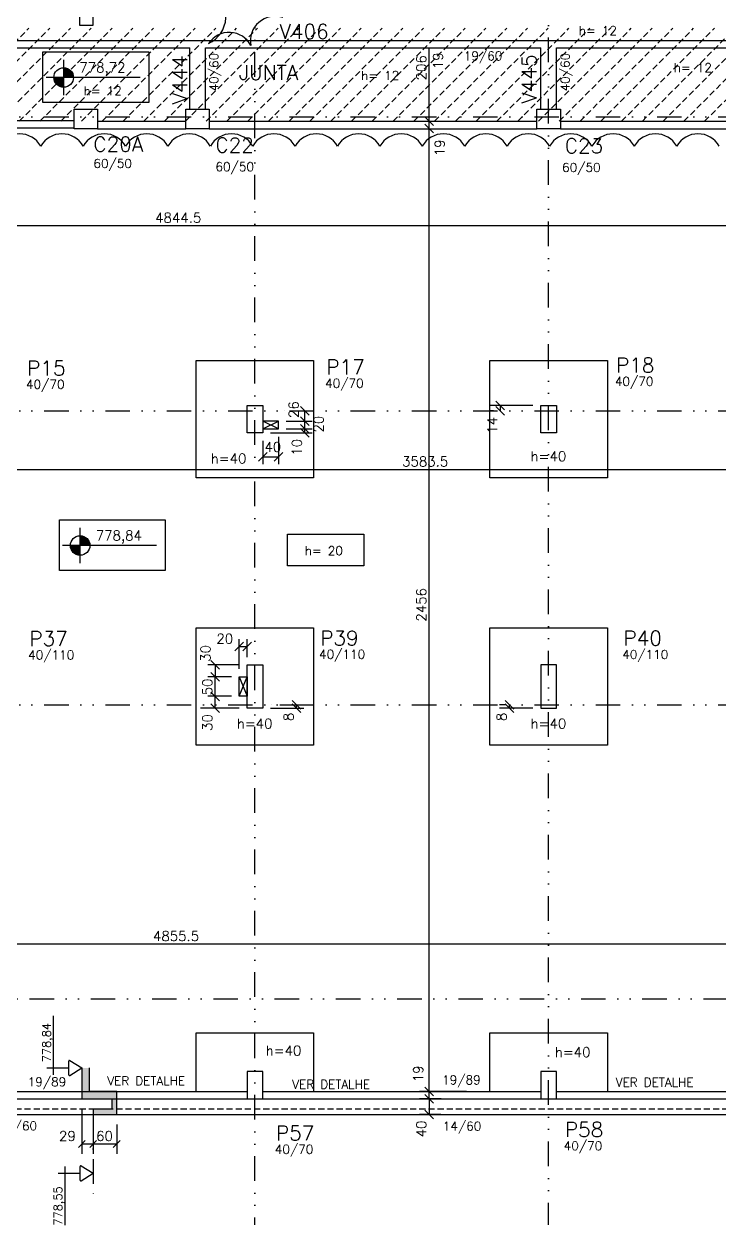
# Model space of a CAD drawing. Extents: x 551983 to 566858, y -277 to 10236.
# Drawn here: x 558881 to 560656, y 3274 to 6320 of the extents above; entities that cross this region are included whole.
import ezdxf

# ---------------------------------------------------------------- set-up
doc = ezdxf.new("R2010")
doc.units = 0
doc.header["$LTSCALE"] = 125
doc.header["$MEASUREMENT"] = 0
for name, pattern in [('DIVIDE', [1.25, 0.5, -0.25, 0, -0.25, 0, -0.25]), ('ESTILO_TQS_0003', [0.91, 0.5, -0.2, 0.01, -0.2]), ('HIDDEN2', [0.1875, 0.125, -0.0625])]:
    doc.linetypes.add(name, pattern=pattern)
doc.layers.get('0').update_dxf_attribs({"linetype": 'CONTINUOUS'})
for name, color, linetype in [('110', 110, 'CONTINUOUS'), ('200', 151, 'HIDDEN2'), ('204', 7, 'ESTILO_TQS_0003'), ('205', 14, 'DIVIDE'), ('210', 11, 'HIDDEN2'), ('216', 7, 'CONTINUOUS'), ('219', 240, 'CONTINUOUS'), ('220', 4, 'CONTINUOUS'), ('232', 7, 'CONTINUOUS'), ('238', 11, 'CONTINUOUS'), ('239', 4, 'CONTINUOUS'), ('250', 5, 'CONTINUOUS')]:
    doc.layers.add(name, color=color, linetype=linetype)
doc.styles.get("Standard").update_dxf_attribs({"font": 'ROMANS.SHX'})

# ---------------------------------------------------------------- blocks, each defined once
blk = doc.blocks.new('_H4CD6617838-003')
for p, q in [((4695.577066, 2998.520791), (4932.586288, 3235.530013)), ((4748.610289, 2998.521005), (4985.619296, 3235.530013)), ((4801.643512, 2998.52122), (5038.652305, 3235.530013)), ((4854.676734, 2998.521434), (5091.685314, 3235.530013)), ((4907.709957, 2998.521648), (5144.718322, 3235.530013)), ((4960.74318, 2998.521862), (5197.751331, 3235.530013)), ((5013.776402, 2998.522076), (5250.784339, 3235.530013)), ((5066.809625, 2998.52229), (5303.817348, 3235.530013)), ((5119.842848, 2998.522504), (5356.850356, 3235.530013)), ((5172.876071, 2998.522718), (5409.883365, 3235.530013)), ((5225.909293, 2998.522933), (5462.916374, 3235.530013)), ((5278.942516, 2998.523147), (5515.949382, 3235.530013)), ((5331.975739, 2998.523361), (5568.982391, 3235.530013)), ((5385.008962, 2998.523575), (5622.015399, 3235.530013)), ((5438.042184, 2998.523789), (5675.048408, 3235.530013)), ((5491.075407, 2998.524003), (5728.081417, 3235.530013)), ((5544.10863, 2998.524217), (5781.114425, 3235.530013)), ((5597.141852, 2998.524432), (5834.147434, 3235.530013)), ((5650.175075, 2998.524646), (5887.180442, 3235.530013)), ((5703.208298, 2998.52486), (5940.213451, 3235.530013)), ((5756.241521, 2998.525074), (5993.24646, 3235.530013)), ((5809.274743, 2998.525288), (6046.279468, 3235.530013)), ((5862.307966, 2998.525502), (6099.312477, 3235.530013)), ((5915.341189, 2998.525716), (6152.345485, 3235.530013)), ((5968.374411, 2998.52593), (6205.378494, 3235.530013)), ((6021.407634, 2998.526145), (6258.411502, 3235.530013)), ((6074.440857, 2998.526359), (6311.444511, 3235.530013)), ((6127.47408, 2998.526573), (6364.47752, 3235.530013)), ((6180.507302, 2998.526787), (6417.510528, 3235.530013)), ((6233.540525, 2998.527001), (6470.543537, 3235.530013)), ((6286.573748, 2998.527215), (6523.576545, 3235.530013)), ((6339.60697, 2998.527429), (6576.609554, 3235.530013)), ((6392.640193, 2998.527643), (6629.642563, 3235.530013)), ((6445.673416, 2998.527858), (6682.675571, 3235.530013)), ((6498.706639, 2998.528072), (6735.70858, 3235.530013)), ((6551.739861, 2998.528286), (6788.741588, 3235.530013)), ((6604.773084, 2998.5285), (6841.774597, 3235.530013)), ((6657.806307, 2998.528714), (6894.807606, 3235.530013))]:
    blk.add_line(p, q)

msp = doc.modelspace()

# ---------------------------------------------------------------- linework, layer by layer
msp.add_lwpolyline([(559023.4, 6316.9), (559058.4, 6316.9), (559058.4, 6361.9), (559023.4, 6361.9), (559023.4, 6316.9)])
at = {"layer": '110'}
for points in [[(559029.1, 3578), (559029.1, 3657), (559049.1, 3597)], [(559029.1, 3657), (559049.1, 3657), (559049.1, 3597)], [(559029.1, 3657), (559029.1, 3657), (559029.1, 3578)], [(559106.1, 3578), (559029.1, 3578), (559049.1, 3597)], [(559049.1, 3597), (559118.1, 3597), (559106.1, 3578)], [(559118.1, 3597), (559118.1, 3538), (559106.1, 3578)], [(559106.1, 3578), (559118.1, 3538), (559106.1, 3552)], [(559118.1, 3538), (559058.1, 3538), (559106.1, 3552)], [(559106.1, 3552), (559058.1, 3538), (559058.1, 3552)]]:
    msp.add_solid(points, dxfattribs=at)
at = {"layer": '204'}
msp.add_line((559058.1, 3538), (559058.1, 3334.3), dxfattribs=at)
at = {"layer": '205'}
for p, q in [((559471, 2899.9), (559471, 9657.7)), ((560221, 2937.4), (560221, 9657.7)), ((552518.7, 6083), (561897.3, 6083)), ((552518.7, 5333), (562550.6, 5333)), ((552518.7, 4583), (562013.8, 4583)), ((552481.2, 3833), (562030.3, 3833)), ((552518.7, 3578), (562046.8, 3578))]:
    msp.add_line(p, q, dxfattribs=at)
at = {"layer": '210'}
msp.add_line((561711, 3552), (557991, 3552), dxfattribs=at)
at = {"layer": '216'}
for p, q in [((559926.9, 6061), (559904.8, 6083.1)), ((559926.9, 6061), (559904.8, 6083.1)), ((559926.9, 6042), (559904.8, 6064.1)), ((559926.9, 6042), (559904.8, 6064.1)), ((560086, 5358), (560108.1, 5335.9)), ((560086, 5344), (560108.1, 5321.9)), ((560131.9, 4571.9), (560109.8, 4594)), ((560131.9, 4563.9), (560109.8, 4586)), ((559926.9, 3585.9), (559904.8, 3608)), ((559926.9, 3585.9), (559904.8, 3608)), ((559926.9, 3566.9), (559904.8, 3589)), ((559904.8, 3589), (559926.9, 3566.9)), ((559904.8, 3549), (559926.9, 3526.9))]:
    msp.add_line(p, q, dxfattribs=at)
at = {"layer": '216', "linetype": 'Continuous'}
for p, q in [((559547.1, 5333), (559547.1, 5333)), ((559609.3, 5321.9), (559587.2, 5344)), ((559531, 5307), (559531, 5307)), ((559531, 5307), (559531, 5307)), ((559609.3, 5295.9), (559587.2, 5318)), ((559609.3, 5295.9), (559587.2, 5318)), ((559491, 5277), (559491, 5277)), ((559491, 5277), (559491, 5277)), ((559531, 5287), (559531, 5287)), ((559531, 5287), (559531, 5287)), ((559531, 5287), (559531, 5287)), ((559609.3, 5275.9), (559587.2, 5298)), ((559609.3, 5275.9), (559587.2, 5298)), ((559609.3, 5265.9), (559587.2, 5288)), ((559480, 5205.1), (559502.1, 5227.2)), ((559520, 5205.1), (559542.1, 5227.2)), ((559420, 4720.8), (559442.1, 4742.9)), ((559440, 4720.8), (559462.1, 4742.9)), ((559358.8, 4696), (559380.9, 4673.9)), ((559358.8, 4666), (559380.9, 4643.9)), ((559380.9, 4643.9), (559358.8, 4666)), ((559451, 4685), (559451, 4685)), ((559451, 4685), (559451, 4685)), ((559431, 4655), (559431, 4655)), ((559431, 4655), (559431, 4655)), ((559431, 4655), (559431, 4655)), ((559380.9, 4593.9), (559358.8, 4616)), ((559380.9, 4593.9), (559358.8, 4616)), ((559369.8, 4605), (559369.8, 4605)), ((559431, 4605), (559431, 4605)), ((559380.9, 4563.9), (559358.8, 4586)), ((559451, 4575), (559451, 4575)), ((559491, 4575), (559491, 4575)), ((559514.6, 4583), (559514.6, 4583)), ((559588, 4571.9), (559565.9, 4594)), ((559588, 4563.9), (559565.9, 4586)), ((559029.1, 3578), (559029.1, 3578)), ((559058.1, 3538), (559058.1, 3538)), ((559118.1, 3538), (559118.1, 3538)), ((559058.1, 3513), (559058.1, 3513)), ((559020.3, 3454.4), (559037.9, 3472.1)), ((559049.3, 3454.4), (559066.9, 3472.1)), ((559049.3, 3454.4), (559066.9, 3472.1)), ((559109.3, 3454.4), (559126.9, 3472.1))]:
    msp.add_line(p, q, dxfattribs=at)
at = {"layer": '219', "linetype": 'Continuous'}
for centre, start, end in [((558870.1, 5977.4), 30, 150), ((558978.4, 5977.4), 30, 150), ((559086.6, 5977.4), 30, 150), ((559194.9, 5977.4), 30, 150), ((559303.1, 5977.4), 30, 150), ((559411.4, 5977.4), 30, 150), ((559519.6, 5977.4), 30, 150), ((559627.9, 5977.4), 30, 150), ((559736.1, 5977.4), 30, 150), ((559844.4, 5977.4), 30, 150), ((559952.6, 5977.4), 30, 150), ((560060.9, 5977.4), 30, 150), ((560169.2, 5977.4), 30, 150), ((560277.4, 5977.4), 30, 150), ((560385.7, 5977.4), 30, 150), ((560493.9, 5977.4), 30.0002, 150.0002), ((560602.2, 5977.4), 30.0054, 150.0054)]:
    msp.add_arc(centre, 62.5, start, end, dxfattribs=at)
at = {"layer": '220'}
for points in [[(559009.5, 6103), (559069.5, 6103), (559069.5, 6053), (559009.5, 6053), (559009.5, 6103)], [(559294.5, 6103), (559354.5, 6103), (559354.5, 6053), (559294.5, 6053), (559294.5, 6103)], [(560191.1, 6103), (560251.1, 6103), (560251.1, 6053), (560191.1, 6053), (560191.1, 6103)], [(559451, 5347), (559491, 5347), (559491, 5277), (559451, 5277), (559451, 5347)], [(560201, 5347), (560241, 5347), (560241, 5277), (560201, 5277), (560201, 5347)], [(559491, 4575), (559451, 4575), (559451, 4685), (559491, 4685), (559491, 4575)], [(560241, 4685), (560201, 4685), (560201, 4575), (560241, 4575), (560241, 4685)], [(559029.1, 3657), (559029.1, 3578), (559106.1, 3578), (559106.1, 3552), (559058.1, 3552), (559058.1, 3538), (559118.1, 3538), (559118.1, 3597), (559049.1, 3597), (559049.1, 3657)], [(559491, 3648), (559451, 3648), (559451, 3578), (559491, 3578), (559491, 3648)], [(560241, 3648), (560201, 3648), (560201, 3578), (560241, 3578), (560241, 3648)]]:
    msp.add_lwpolyline(points, dxfattribs=at)
at = {"layer": '232', "linetype": 'Continuous'}
for centre, radius, start, end in [((559318.3, 6340.9), 78.9, 295.9649, 55.9649), ((559522.3, 6277.3), 62.5, 71.3508, 191.3508), ((559405.5, 6236.2), 62.5, 27.3751, 147.3751)]:
    msp.add_arc(centre, radius, start, end, dxfattribs=at)
at = {"layer": '238'}
for p, q in [((555947.6, 6278.1), (561741.1, 6278.1)), ((558741.1, 6259), (559304.5, 6259)), ((559304.5, 6103), (559304.5, 6259)), ((559344.5, 6103), (559344.5, 6259)), ((559344.5, 6259), (560201.1, 6259)), ((560201.1, 6103), (560201.1, 6259)), ((560241.1, 6103), (560241.1, 6259)), ((560241.1, 6259), (560951.1, 6259)), ((558982.8, 6138.6), (558982.8, 6228.6)), ((558982.4, 6208.4), (558982.8, 6208.9)), ((558982.8, 6205.4), (558985.8, 6208.3)), ((558982.8, 6201.8), (558988.7, 6207.7)), ((558982.8, 6198.3), (558991.5, 6206.9)), ((558982.8, 6194.7), (558993.9, 6205.8)), ((558982.8, 6191.2), (558996.3, 6204.7)), ((558982.8, 6187.7), (558998.2, 6203.1)), ((558982.8, 6184.1), (559000.2, 6201.5)), ((558985.8, 6183.6), (559001.8, 6199.6)), ((558989.4, 6183.6), (559003.3, 6197.6)), ((558992.9, 6183.6), (559004.8, 6195.5)), ((558996.4, 6183.6), (559005.8, 6193)), ((559000, 6183.6), (559006.8, 6190.4)), ((559003.5, 6183.6), (559007.3, 6187.4)), ((559007, 6183.6), (559007.7, 6184.3)), ((559177.8, 6183.6), (558937.8, 6183.6)), ((558958, 6180.6), (558961.1, 6183.6)), ((558958.7, 6177.7), (558964.6, 6183.6)), ((558959.5, 6174.9), (558968.1, 6183.6)), ((558960.6, 6172.5), (558971.7, 6183.6)), ((558961.9, 6170.2), (558975.2, 6183.6)), ((558963.3, 6168.2), (558978.8, 6183.6)), ((558965, 6166.3), (558982.3, 6183.6)), ((558966.7, 6164.5), (558982.8, 6180.6)), ((558968.9, 6163.1), (558982.8, 6177.1)), ((558971, 6161.7), (558982.8, 6173.5)), ((558973.4, 6160.6), (558982.8, 6170)), ((558976.1, 6159.7), (558982.8, 6166.5)), ((558978.9, 6159), (558982.8, 6162.9)), ((558982.2, 6158.8), (558982.8, 6159.4)), ((559345.1, 6103), (559350.1, 6103)), ((558751, 6073.9), (559009.5, 6073.9)), ((559069.5, 6072), (559294.5, 6072)), ((559354.5, 6072), (560191, 6072)), ((560251, 6072), (560941, 6072)), ((558751, 6054.9), (559009.5, 6054.9)), ((559069.5, 6053), (559294.5, 6053)), ((559354.5, 6053), (560191, 6053)), ((560251, 6053), (560941, 6053)), ((559024.8, 4944.7), (559024.8, 5034.7)), ((559024.3, 5014.6), (559024.8, 5015)), ((559024.8, 5011.5), (559027.7, 5014.4)), ((559024.8, 5007.9), (559030.7, 5013.9)), ((559024.8, 5004.4), (559033.4, 5013.1)), ((559024.8, 5000.9), (559035.8, 5011.9)), ((559024.8, 4997.3), (559038.2, 5010.8)), ((559024.8, 4993.8), (559040.2, 5009.2)), ((559024.8, 4990.3), (559042.1, 5007.6)), ((559027.8, 4989.7), (559043.8, 5005.8)), ((559031.3, 4989.7), (559045.3, 5003.7)), ((559034.8, 4989.7), (559046.7, 5001.6)), ((559038.4, 4989.7), (559047.7, 4999.1)), ((559041.9, 4989.7), (559048.7, 4996.6)), ((559219.8, 4989.7), (558979.8, 4989.7)), ((559000, 4986.7), (559003, 4989.7)), ((559000.7, 4983.9), (559006.6, 4989.7)), ((559001.4, 4981), (559010.1, 4989.7)), ((559002.6, 4978.7), (559013.6, 4989.7)), ((559003.8, 4976.4), (559017.2, 4989.7)), ((559005.2, 4974.3), (559020.7, 4989.7)), ((559007, 4972.5), (559024.2, 4989.7)), ((559008.7, 4970.6), (559024.8, 4986.7)), ((559010.8, 4969.2), (559024.8, 4983.2)), ((559013, 4967.8), (559024.8, 4979.7)), ((559015.4, 4966.7), (559024.8, 4976.1)), ((559018, 4965.8), (559024.8, 4972.6)), ((559020.8, 4965.1), (559024.8, 4969.1)), ((559045.4, 4989.7), (559049.3, 4993.6)), ((559049, 4989.7), (559049.7, 4990.4)), ((559024.2, 4964.9), (559024.8, 4965.5)), ((559321, 3597), (559321, 3747)), ((559321, 3747), (559621, 3747)), ((559621, 3747), (559621, 3597)), ((560071, 3597), (560071, 3747)), ((560071, 3747), (560371, 3747)), ((560371, 3747), (560371, 3597)), ((558741, 3597), (559451, 3597)), ((559321, 3597), (559451, 3597)), ((559491, 3597), (560201, 3597)), ((559491, 3597), (559621, 3597)), ((560071, 3597), (560201, 3597)), ((560241, 3597), (560951, 3597)), ((560241, 3597), (560371, 3597)), ((558741, 3578), (559451, 3578)), ((559491, 3578), (560201, 3578)), ((560241, 3578), (560971, 3578)), ((557991, 3538), (561711, 3538))]:
    msp.add_line(p, q, dxfattribs=at)
for points in [[(559321, 5462), (559621, 5462), (559621, 5162), (559321, 5162), (559321, 5462)], [(560071, 5462), (560371, 5462), (560371, 5162), (560071, 5162), (560071, 5462)], [(559491, 5287), (559531, 5287), (559531, 5307), (559491, 5307), (559491, 5287)], [(559321, 4780), (559621, 4780), (559621, 4480), (559321, 4480), (559321, 4780)], [(560071, 4780), (560371, 4780), (560371, 4480), (560071, 4480), (560071, 4780)], [(559451, 4605), (559431, 4605), (559431, 4655), (559451, 4655), (559451, 4605)]]:
    msp.add_lwpolyline(points, dxfattribs=at)
for centre in [(558982.8, 6183.6), (559024.8, 4989.7)]:
    msp.add_circle(centre, 25, dxfattribs=at)
at = {"layer": '239'}
for points in [[(558929.8, 6248.7), (559200.1, 6248.7), (559200.1, 6119.6), (558929.8, 6119.6), (558929.8, 6248.7)], [(558971.8, 5054.8), (559242, 5054.8), (559242, 4925.8), (558971.8, 4925.8), (558971.8, 5054.8)], [(559554.2, 5018.4), (559749.1, 5018.4), (559749.1, 4937.8), (559554.2, 4937.8), (559554.2, 5018.4)]]:
    msp.add_lwpolyline(points, dxfattribs=at)
at = {"layer": '250'}
for p, q in [((559916, 6072), (559916, 6259)), ((559915.9, 6053), (559915.9, 6072)), ((559915.9, 3597), (559915.9, 6053)), ((556866.6, 5805.9), (561711, 5805.9)), ((560181, 5347), (560072, 5347)), ((560080.4, 5333), (560072, 5333)), ((560097, 5347), (560097, 5333)), ((559531, 5287), (559491, 5307)), ((559491, 5287), (559531, 5307)), ((558127.5, 5183.9), (561711, 5183.9)), ((559431, 4655), (559451, 4605)), ((559431, 4605), (559451, 4655)), ((559431, 4575), (559332, 4575)), ((560110.9, 4583), (560095.9, 4583)), ((560181, 4575), (560095.9, 4575)), ((560120.9, 4575), (560120.9, 4583)), ((556855.5, 3973.4), (561711, 3973.4)), ((558957.2, 3639.4), (558957.2, 3789.6)), ((558957.2, 3639.4), (558957.2, 3789.6)), ((558939.6, 3657), (558995.8, 3657)), ((558939.6, 3657), (558995.8, 3657)), ((558995.8, 3657), (558995.8, 3674.6)), ((558995.8, 3657), (558995.8, 3674.6)), ((558995.8, 3639.4), (558995.8, 3657)), ((558995.8, 3639.4), (558995.8, 3657)), ((558998.8, 3676.2), (559029.1, 3657)), ((558998.8, 3676.2), (559029.1, 3657)), ((558998.8, 3637.8), (559029.1, 3657)), ((558998.8, 3637.8), (559029.1, 3657)), ((560011.3, 3597), (559890.9, 3597)), ((559915.9, 3578), (559915.9, 3597)), ((559946.5, 3578), (559890.9, 3578)), ((559915.9, 3578), (559915.9, 3538)), ((559926.8, 3578), (559940.9, 3578)), ((559945.8, 3538), (559890.9, 3538)), ((558968.6, 3388.3), (559024.8, 3388.3)), ((558968.6, 3388.3), (559024.8, 3388.3)), ((558986.2, 3255.6), (558986.2, 3405.9)), ((558986.2, 3255.6), (558986.2, 3405.9)), ((559024.8, 3388.3), (559024.8, 3405.9)), ((559024.8, 3388.3), (559024.8, 3405.9)), ((559024.8, 3370.7), (559024.8, 3388.3)), ((559024.8, 3370.7), (559024.8, 3388.3)), ((559027.8, 3407.5), (559058.1, 3388.3)), ((559027.8, 3407.5), (559058.1, 3388.3)), ((559027.8, 3369.1), (559058.1, 3388.3)), ((559027.8, 3369.1), (559058.1, 3388.3))]:
    msp.add_line(p, q, dxfattribs=at)
at = {"layer": '250', "linetype": 'Continuous'}
for p, q in [((559567.1, 5333), (559617, 5333)), ((559598.2, 5307), (559598.2, 5333)), ((559551, 5307), (559617, 5307)), ((559551, 5307), (559617, 5307)), ((559598.2, 5287), (559598.2, 5307)), ((559511, 5277), (559617, 5277)), ((559551, 5287), (559617, 5287)), ((559551, 5287), (559617, 5287)), ((559598.2, 5277), (559598.2, 5287)), ((559491, 5257), (559491, 5197.4)), ((559531, 5267), (559531, 5197.4)), ((559491, 5216.1), (559531, 5216.1)), ((559431, 4675), (559431, 4750.6)), ((559431, 4731.9), (559451, 4731.9)), ((559451, 4705), (559451, 4750.6)), ((559431, 4685), (559351.1, 4685)), ((559369.8, 4685), (559369.8, 4655)), ((559411, 4655), (559351.1, 4655)), ((559411, 4655), (559351.1, 4655)), ((559369.8, 4605), (559369.8, 4655)), ((559411, 4605), (559351.1, 4605)), ((559369.8, 4575), (559369.8, 4605)), ((559431, 4575), (559351.1, 4575)), ((559511, 4575), (559595.7, 4575)), ((559534.6, 4583), (559595.7, 4583)), ((559577, 4575), (559577, 4583)), ((559029.1, 3553), (559029.1, 3438.3)), ((559058.1, 3513), (559058.1, 3438.3)), ((559118.1, 3513), (559118.1, 3438.3)), ((559058.1, 3488), (559058.1, 3438.3)), ((559029.1, 3463.3), (559058.1, 3463.3)), ((559058.1, 3463.3), (559118.1, 3463.3))]:
    msp.add_line(p, q, dxfattribs=at)
at = {"layer": '250'}
for centre, start, end in [((558997.8, 3674.6), 57.6277, 180), ((558997.8, 3674.6), 57.6277, 180), ((558997.8, 3639.4), 180, 302.377), ((558997.8, 3639.4), 180, 302.377), ((559026.8, 3405.9), 57.623, 180), ((559026.8, 3405.9), 57.623, 180), ((559026.8, 3370.7), 180, 302.3723), ((559026.8, 3370.7), 180, 302.3723)]:
    msp.add_arc(centre, 1.93, start, end, dxfattribs=at)

# ---------------------------------------------------------------- block references
at = {"layer": '200'}
msp.add_blockref('_H4CD6617838-003', (553961.5, 3073.5), dxfattribs=at)

# ---------------------------------------------------------------- texts
for s, p in [('778,84', (558949.8, 3671.5)), ('778,55', (558978.8, 3254.8))]:
    msp.add_text(s, height=21.25, rotation=90).set_placement(p)
at = {"layer": '216'}
for s, height, p in [('h= 12', 22.5, (560298, 6291.9)), ('19/60', 22.5, (560004.4, 6227.3)), ('778,72', 25, (559022.7, 6196.6)), ('h= 12', 22.5, (560540.4, 6197.3)), ('h= 12', 22.5, (559742.2, 6177.3)), ('h= 12', 22.5, (559033.7, 6138.2)), ('60/50', 22.5, (559058.7, 5953.1)), ('60/50', 22.5, (559370.3, 5944.7)), ('60/50', 22.5, (560255.3, 5942.9)), ('4844.5', 25, (559216.3, 5813.4)), ('40/70', 22.5, (560390.1, 5397.2)), ('40/70', 22.5, (558886.6, 5389.6)), ('40/70', 22.5, (559650.4, 5392.3)), ('h=40', 25, (559358.2, 5199)), ('3583.5', 25, (559846.8, 5191.4)), ('h=40', 25, (560174.9, 5204.9)), ('778,84', 25, (559064.7, 5002.7)), ('h= 20', 22.5, (559598.3, 4965.3)), ('40/110', 22.5, (558892.2, 4699.3)), ('40/110', 22.5, (559634.9, 4700.9)), ('40/110', 22.5, (560409, 4700.5)), ('h=40', 25, (559424.9, 4522.9)), ('h=40', 25, (560174.9, 4522.9)), ('4855.5', 25, (559210.8, 3980.9)), ('h=40', 25, (559498.6, 3688.8)), ('h=40', 25, (560236.8, 3684.8)), ('19/89', 22.5, (558891, 3610.2)), ('VER DETALHE', 22.5, (559094.1, 3612.8)), ('VER DETALHE', 22.5, (559566.4, 3604.1)), ('19/89', 22.5, (559949.1, 3615.2)), ('VER DETALHE', 22.5, (560392.5, 3609.1)), ('14/60', 22.5, (558816.5, 3497.9)), ('14/60', 22.5, (559950.8, 3497.4)), ('40/70', 22.5, (560259.5, 3447.3)), ('40/70', 22.5, (559521.9, 3438.2))]:
    msp.add_text(s, height=height, dxfattribs=at).set_placement(p)
for s, height, p in [('40/60', 22.5, (559377.6, 6148)), ('206', 25, (559908.5, 6176.1)), ('19', 25, (559951.2, 6204.9)), ('40/60', 22.5, (560274.3, 6148)), ('19', 25, (559955.3, 5982.7)), ('14', 25, (560089.5, 5274.7)), ('2456', 25, (559908.4, 4795.5)), ('8', 25, (560113.4, 4541.7)), ('19', 25, (559900.4, 3620.5)), ('40', 25, (559908.4, 3479.7))]:
    msp.add_text(s, height=height, rotation=90, dxfattribs=at).set_placement(p)
at = {"layer": '216', "linetype": 'Continuous'}
for s, p in [('26', (559582.5, 5314.8)), ('20', (559646.1, 5277.8)), ('10', (559590.7, 5218.7)), ('30', (559357.4, 4693)), ('50', (559362.3, 4607.5)), ('30', (559362.3, 4516.7)), ('8', (559569.5, 4541.7))]:
    msp.add_text(s, height=25, rotation=90, dxfattribs=at).set_placement(p)
for s, p in [('40', (559495.4, 5228.7)), ('20', (559372.7, 4739.4)), ('29', (558970.8, 3470.8)), ('60', (559065.6, 3470.8))]:
    msp.add_text(s, height=25, dxfattribs=at).set_placement(p)
at = {"layer": '220'}
for s, p in [('V406', (559534.1, 6281.9)), ('JUNTA', (559430, 6177.4)), ('C20A', (559058.7, 5994.5)), ('C22', (559370.3, 5992.4)), ('C23', (560262.2, 5990.6)), ('P15', (558889.5, 5423.6)), ('P17', (559653.4, 5426.3)), ('P18', (560393, 5431.2)), ('P37', (558895.2, 4733.3)), ('P39', (559637.9, 4734.8)), ('P40', (560412, 4734.5)), ('P57', (559524.8, 3472.2)), ('P58', (560262.4, 3481.3))]:
    msp.add_text(s, height=37.5, dxfattribs=at).set_placement(p)
for s, p in [('V444', (559297.9, 6115.1)), ('V445', (560190.1, 6117))]:
    msp.add_text(s, height=37.5, rotation=90, dxfattribs=at).set_placement(p)

doc.saveas('drawing.dxf')
